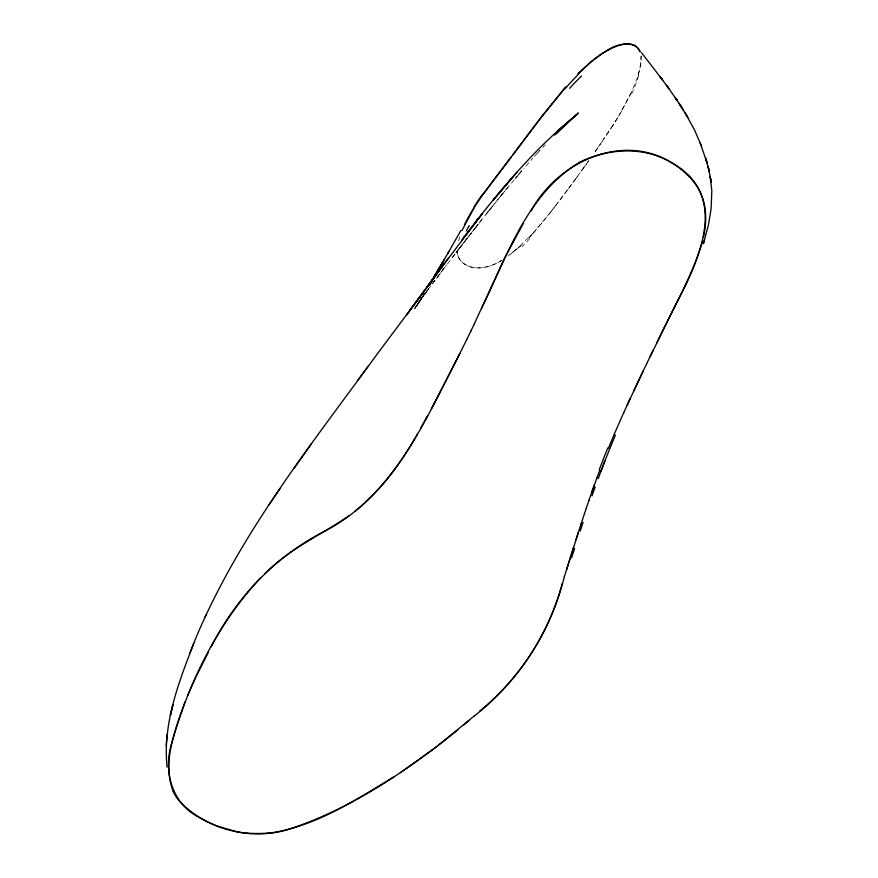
<?xml version="1.0" encoding="UTF-8"?>
<svg xmlns="http://www.w3.org/2000/svg" width="878" height="878" viewBox="0 0 878 878"><rect width="100%" height="100%" fill="white"/><g stroke="black" fill="none" stroke-linecap="round" stroke-linejoin="round"><path stroke-width="0.66" stroke-dasharray="4.39 3.29" d="M457.548 250.175C456.736 255.904 459.984 261.249 464.769 264.146A12.841 8.56 9.5 0 0 465.801 264.772C477.281 271.302 491.559 266.934 501.909 260.162M640.205 66.794L641.236 56.082M458.623 240.956L460.281 234.986M638.13 75.398L641.028 63.381L641.028 55.555M631.227 92.98L618.419 116.412M622.623 109.179L631.128 92.728L636.726 79.503A122.646 101.782 2.9 0 0 638.668 73.247A146.428 121.373 1.9 0 0 640.172 66.794M621.69 111.111L612.844 125.389M424.37 293.614L418.795 302.734L422.175 297.214M617.453 118.278L598.566 146.714M422.669 296.424L416.018 307.004L421.857 297.73M420.332 300.155L418.147 303.579L422.131 297.28M418.147 303.579L421.813 297.818L413.67 310.395M612.921 125.466L603.405 139.635M422.9 296.237L415.931 306.872L419.761 301.066M415.931 306.872L422.57 296.709M423.416 295.645L414.767 308.43L423.185 296.215M602.297 141.358L593.66 153.749M417.818 303.898L420.968 299.31M421.605 298.399L422.889 296.566M597.49 148.349L593.737 153.716M414.537 308.507L424.162 294.734L417.818 303.788L419.827 300.945M587.47 162.474L588.71 160.74M588.666 160.85L580.029 172.834M583.749 167.665L587.415 162.606M424.524 294.339L427.827 289.751L418.279 302.987L422.987 296.468M581.269 171.122L583.716 167.742M576.451 177.806L577.669 176.127M580.084 172.779L567.77 189.648M576.308 177.96L557.673 203.081M424.985 293.713L427.641 290.102M428.299 289.191L430.681 285.965M426.96 290.969L428.464 288.95M432.272 283.813L434.665 280.609M567.638 189.758L555.159 206.352M426.763 291.233L428.738 288.588M432.349 283.77L443.599 268.887M435.005 280.181L433.447 282.244L446.606 264.947M438.067 276.164L464.561 241.659M556.487 204.541L553.908 207.976M459.732 247.925L468.172 236.983L456.055 252.666L478.071 224.373L466.284 239.409L474.592 228.829M452.433 257.342L460.994 246.279M552.646 209.59L554.007 207.746M481.583 219.884L473.67 230.003L491.526 207.406L484.063 216.756M551.406 211.181L552.767 209.348M551.527 210.939L541.528 223.506M550.276 212.52L532.748 233.789M494.83 203.257L487.597 212.333L504.641 191.206M508.022 187.08L497.519 199.921L521.795 170.749L515.342 178.344L518.382 174.777M541.539 223.352L528.896 237.971M518.865 174.206L524.111 168.126M525.845 166.129L532.825 158.227M534.526 156.306L540.047 150.259M532.683 233.603L528.808 237.74M537.588 152.959L539.86 150.511M542.889 147.274L545.161 144.881M522.223 244.205L508.099 256.069M521.027 245.599L518.316 247.969M514.102 251.437L508.186 255.926M501.766 260.36C493.063 265.705 482.417 269.261 472.155 267.34A17.121 11.48 9.3 0 1 466.163 265.123C461.005 262.478 457.054 257.144 457.186 251.196M528.545 237.51A259.745 205.661 34.9 0 1 521.861 243.864M462.596 239.321A156.591 100.18 -11.8 0 1 464.341 235.095M518.163 247.805A253.16 202.225 41.5 0 1 513.915 251.229M529.686 238.607A211.565 167.566 34.3 0 1 522.114 246.553M638.635 75.519A211.565 176.697 6.2 0 1 631.984 93.244M422.955 296.007L421.594 298.279L422.889 296.116"/><path stroke-width="1.32" d="M414.756 303.777L424.315 290.991L376.069 355.59C310.757 445.333 240.056 533.55 196.474 636.55C180.352 678.014 162.298 721.727 167.083 767.152M166.183 745.916L167.072 734.546M703.41 237.06C706.966 222.255 706.812 206.045 700.106 192.117A73.203 58.969 3 0 0 694.728 183.173L690.152 177.554L681.69 169.673A87.646 70.92 2.6 0 0 671.681 162.66C621.503 131.887 557.025 162.671 531.102 210.907M702.334 241.538C691.875 277.349 672.328 309.528 656.645 343.144M704.595 239.749L703.355 243.766L708.414 225.119L711.125 208.646L711.817 190.888L710.258 176.818L711.147 182.152M566.54 569.833L581.06 523.968M564.324 576.868L573.543 547.411M576.001 539.718L578.525 531.816M564.367 576.626C550.802 631.809 518.942 680.823 474.329 715.987M571.655 557.684L574.541 548.629M562.183 583.453C548.926 633.62 519.765 678.464 479.586 711.257M581.104 523.848L586.372 507.912M580.215 531.014L583.058 522.344M586.295 508.142L589.05 500.043M588.973 500.295L594.439 484.7M592.046 495.861L595.141 487.081M591.662 492.536L597.15 477.248M598.17 478.697L605.03 460.39M597.106 477.412L599.883 469.928M184.973 701.906C175.227 730.09 161.684 762.247 173.35 791.835M193.698 643.311L189.889 652.903M260.854 577.483C217.92 623.369 188.902 681.888 172.088 742.108C162.814 769.337 171.419 803.249 198.176 816.825M608.333 448.417L614.26 434.204M461.927 230.596L473.846 208.24M187.453 695.804L195.728 677.3L208.163 652.694M614.326 434.006L623.687 412.704M481.429 308.661C506.815 256.606 526.954 194.06 579.25 162.518M623.687 412.748L630.163 398.579M626.947 405.592L643.365 370.593M204.804 617.563L206.33 614.337M474.361 323.752L504.828 257.682L523.497 223.133M633.532 391.347L646.691 363.679M470.784 331.236L474.504 323.587M646.746 363.492L676.269 303.547M464.418 224.801C474.493 204.333 488.969 186.498 502.633 168.367M650.027 356.688L653.298 349.927M467.162 338.699L470.915 331.094M676.29 303.36C697.747 262.961 727.906 199.756 678.222 166.875C674.765 164.504 671.143 162.342 667.401 160.444C644.112 148.173 616.158 148.536 591.574 157.228A78.471 64.149 2 0 0 579.195 162.463M467.261 338.612L445.278 382.171M459.852 353.549L431.241 409.038M445.124 382.446C416.391 439.362 384.29 500.251 325.288 530.905C275.736 555.785 236.27 597.457 211.313 646.713M427.553 415.766L420.661 428.277M460.884 230.486L447.539 253.83M429.77 284.582L448.877 251.492M431.877 280.894L443.917 260.118M417.379 434.215C401.158 463.013 381.239 490.264 355.239 511.007M429.342 285.262L430.615 283.067M431.899 280.861L439.011 268.657M430.154 283.868L432.141 280.455L430.253 283.682M429.32 285.295L434.401 276.647M269.14 504.729L279.95 488.728M311.503 443.642L294.262 468.051M420.145 296.544L406.558 314.961L444.016 263.883L426.84 287.677L439.779 269.568M483.032 194.312L539.761 119.188L566.266 86.395M435.378 275.593L482.209 213.793L461.619 240.385M422.45 293.406L432.009 280.345L426.884 287.227M358.059 379.889L368.288 366.049M524.1 139.942L542.461 115.556L564.828 88.074M511.424 156.712L502.798 168.181M521.609 143.235L522.882 141.534M512.664 155.066L521.521 143.377M439.637 269.689L448.329 258.176M465.889 234.667L477.939 219.127L474.515 223.374C505.135 184.139 537.786 146 576.67 114.667M512.829 176.906L493.195 200.151L516.977 172.253M578.284 73.73C587.755 64.116 598.192 55.292 610.045 48.751C618.891 43.637 635.354 39.784 640.161 51.945M554.698 135.124L556.63 133.204M578.075 73.73L591.212 61.712L600.102 54.952A77.154 62.931 -2.2 0 1 606.259 51.253M563.753 126.234L556.443 133.346L578.459 113.01L556.959 131.623M264.783 573.85C288.928 548.915 321.194 535.075 349.246 515.485M474.361 715.866L435.532 747.562L400.379 772.629M463.617 725.063L469.039 720.476M458.042 729.772C406.679 771.016 350.772 809.165 287.644 829.677C250.076 840.817 205.65 829.381 178.914 800.593A64.259 47.796 1.5 0 1 173.339 791.835M394.529 776.459C355.162 800.363 314.609 827.153 267.988 833.299M606.237 51.231C615.226 45.524 634.103 38.325 639.952 51.593M251.701 833.562L242.811 832.739A54.996 40.421 5 0 1 236.456 831.543M236.434 831.598L217.349 826.143M217.031 826.022L206.571 821.468M206.253 821.303L198.472 817.001M641.598 52.779L661.924 79.185L660.651 77.505M662.66 80.15L661.353 78.46L667.763 87.12L666.424 85.232M661.002 77.977L662.286 79.668M659.949 76.562L661.189 78.219L660.3 77.023M668.981 88.755L667.576 86.856L676.642 99.686L675.226 97.59M668.575 88.206L666.808 85.77M677.498 100.915L676.038 98.819L681.899 107.84L679.177 103.472M675.632 98.204L677.07 100.29M680.746 106.051L687.781 117.542L685.224 112.999M683.644 110.408L679.594 104.131M685.981 114.338L694.75 130.438L701.599 146.352M700.084 142.686L707.119 163.121L705.649 157.777M706.088 159.379L709.259 171.748L708.096 166.348M708.447 167.972L710.851 180.451M565.18 88.623A328.339 264.113 -3.9 0 1 578.712 74.004M601.068 471.003A614.776 356.797 -80.2 0 1 615.445 435.115M569.668 88.294A264.223 210.116 -5.3 0 1 581.565 76.013M474.164 206.692A334.013 195.377 -20.1 0 1 482.527 194.257M466.295 230.969A156.591 100.18 -11.8 0 1 469.269 225.525M267.944 833.068A89.754 68.473 5 0 1 251.712 833.321M599.345 469.478A593.758 345.822 -80.3 0 1 607.817 447.934M171.32 711.465L170.376 715.416L172.922 704.804L171.32 711.465M442.479 262.566L434.588 276.285L442.479 262.566"/></g></svg>
